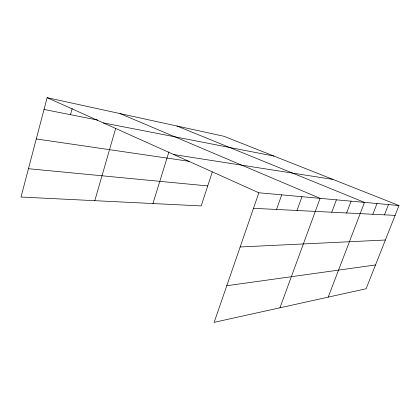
<?xml version="1.0" encoding="UTF-8"?>
<svg xmlns="http://www.w3.org/2000/svg" width="420" height="420" viewBox="0 0 420 420"><rect width="100%" height="100%" fill="white"/><g stroke="black" fill="none" stroke-linecap="round" stroke-linejoin="round"><path stroke-width="0.63" d="M399 205.532L258.846 192.775L214.158 322.334L366.109 288.755L399 205.532L223.923 136.279L47.135 97.666L21 197.038L201.185 205.926L212.326 171.801M70.502 114.692L72.203 108.439M94.799 200.676L115.715 128.279M152.927 203.548L168.913 151.888M276.533 209.47L281.694 194.854M297.003 210.488L301.969 196.702M279.941 307.797L320.087 198.35L119.963 113.573M331.763 212.221L336.378 199.831M346.642 212.961L351.099 201.175M328.204 297.129L364.471 202.388L176.92 126.011M372.86 214.268L377.018 203.532M384.463 214.846L388.484 204.577M226.784 285.726L375.517 264.957M240.151 246.976L385.376 240.014M253.481 208.32L395.11 215.376M28.45 168.714L207.711 185.934M36.277 138.941L189.032 161.311M173.806 154.571L332.934 179.403M103.331 122.908L273.971 156.077M44.032 109.463L97.907 120.11M47.135 97.666L258.846 192.775"/></g></svg>
